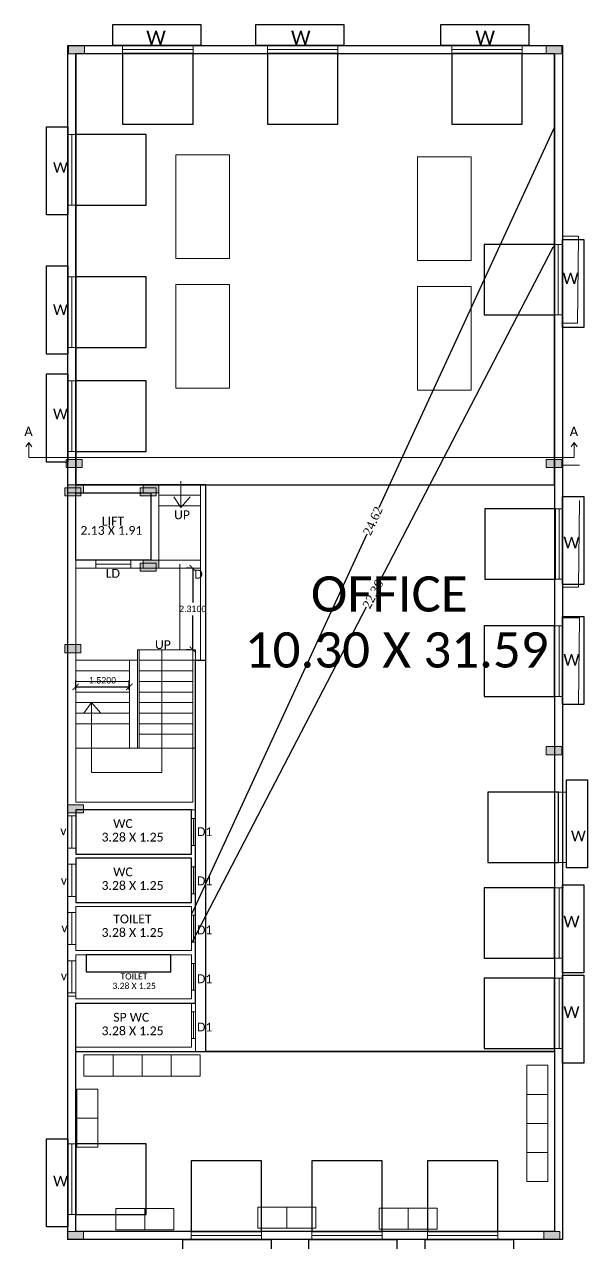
# Model space of a CAD drawing. Header units: metres. Extents: x -1560390 to -1560195, y 43232 to 43346.
# Drawn here: x -1560310.88 to -1560294.9, y 43261.27 to 43295.82 of the extents above; entities that cross this region are included whole.
import ezdxf

# ---------------------------------------------------------------- set-up
doc = ezdxf.new("R2010")
doc.units = ezdxf.units.M
doc.header["$LTSCALE"] = 750
doc.header["$MEASUREMENT"] = 0
doc.header["$PDMODE"] = 35
doc.header["$PDSIZE"] = 50
for name, pattern in [('HIDDEN', [0.375, 0.25, -0.125]), ('HIDDENX2', [0.75, 0.5, -0.25]), ('PHANTOM2', [1.25, 0.625, -0.125, 0.125, -0.125, 0.125, -0.125])]:
    doc.linetypes.add(name, pattern=pattern)
doc.layers.get('0').update_dxf_attribs({"lineweight": 5})
doc.layers.get('Defpoints').update_dxf_attribs({"lineweight": 0})
for name, color, linetype, lineweight in [('BLK_1_FLR_0_DRINKING_WATER', 7, 'Continuous', 5), ('BLK_1_FLR_1_SP_WC', 233, 'Continuous', 5), ('BLK_1_FLR_1_WASH', 243, 'Continuous', 5), ('SEGREGATED_TOILET', 1, 'Continuous', 0)]:
    doc.layers.add(name, color=color, linetype=linetype, lineweight=lineweight)
for name, color, linetype in [('BLK_1_FLR_0_LIFT_1', 30, 'Continuous'), ('BLK_1_FLR_1_BLT_UP_AREA', 1, 'Continuous'), ('BLK_1_FLR_1_CARPET_AREA', 10, 'Continuous'), ('BLK_1_FLR_1_CHAJJA', 6, 'Continuous'), ('BLK_1_FLR_1_EXIT_WIDTH_DOOR', 2, 'Continuous'), ('BLK_1_FLR_1_EXIT_WIDTH_STAIR', 1, 'Continuous'), ('BLK_1_FLR_1_REGULAR_ROOM_1', 117, 'Continuous'), ('BLK_1_FLR_1_REGULAR_ROOM_2', 117, 'Continuous'), ('BLK_1_FLR_1_REGULAR_ROOM_3', 117, 'Continuous'), ('BLK_1_FLR_1_ROOM_1_LIGHT_VENTILATION_1', 232, 'Continuous'), ('BLK_1_FLR_1_URINAL', 235, 'Continuous'), ('BLK_1_FLR_1_WATER_CLOSET', 213, 'Continuous')]:
    doc.layers.add(name, color=color, linetype=linetype)
doc.styles.add('ANAND', font='times.ttf')
doc.styles.get("Standard").update_dxf_attribs({"font": 'arial.ttf'})
doc.dimstyles.new('STANDARD$0', dxfattribs={"dimtxt": 0.25, "dimasz": 0.1, "dimexe": 2, "dimexo": 2, "dimgap": 0, "dimtad": 0, "dimzin": 0, "dimdsep": 46, "dimtxsty": 'ANAND', "dimcen": 0.0625, "dimdle": 2.5, "dimse1": 1, "dimse2": 1, "dimclrd": 2, "dimclre": 9, "dimadec": 0, "dimazin": 0, "dimtfac": 1, "dimtix": 1, "dimtofl": 0, "dimtmove": 2, "dimatfit": 3, "dimldrblk": 'OBLIQUE', "dimfxl": 0, "dimtolj": 1, "dimtzin": 0, "dimarcsym": 0})

# ---------------------------------------------------------------- blocks, each defined once
blk = doc.blocks.new('_ArchTick')
at = {"color": 0, "linetype": 'ByBlock', "const_width": 0.15}
blk.add_lwpolyline([(-0.5, -0.5), (0.5, 0.5)], dxfattribs=at)
blk = doc.blocks.new('*D591')
at = {"layer": 'BLK_1_FLR_1_EXIT_WIDTH_DOOR', "color": 0, "lineweight": -2}
for p, q in [((-1560306.164, 43280.393), (-1560306.282, 43280.393)), ((-1560306.102, 43280.393), (-1560306.102, 43279.42)), ((-1560306.102, 43278.083), (-1560306.102, 43279.056)), ((-1560306.164, 43278.083), (-1560306.282, 43278.083))]:
    blk.add_line(p, q, dxfattribs=at)
at = {"layer": 'Defpoints', "color": 0}
for p in [(-1560306.102, 43280.393), (-1560306.102, 43280.393), (-1560306.102, 43278.083)]:
    blk.add_point(p, dxfattribs=at)
at = {"layer": 'BLK_1_FLR_1_EXIT_WIDTH_DOOR', "color": 0, "lineweight": -2, "xscale": 0.18, "yscale": 0.18, "zscale": 0.18}
for p, rotation in [((-1560306.102, 43280.393), 90), ((-1560306.102, 43278.083), 270)]:
    blk.add_blockref('_ArchTick', p, dxfattribs=dict(at, rotation=rotation))
at = {"layer": 'BLK_1_FLR_1_EXIT_WIDTH_DOOR', "color": 0, "insert": (-1560306.102, 43279.238), "char_height": 0.18, "attachment_point": 5}
blk.add_mtext('\\A1;2.3100', dxfattribs=at)
blk = doc.blocks.new('*D592')
at = {"layer": 'BLK_1_FLR_1_EXIT_WIDTH_STAIR', "color": 0, "lineweight": -2}
for p, q in [((-1560309.422, 43276.945), (-1560309.422, 43277.211)), ((-1560309.422, 43277.031), (-1560307.902, 43277.031)), ((-1560307.902, 43276.945), (-1560307.902, 43277.211))]:
    blk.add_line(p, q, dxfattribs=at)
at = {"layer": 'Defpoints', "color": 0}
for p in [(-1560307.902, 43277.031), (-1560309.422, 43276.883), (-1560307.902, 43276.883)]:
    blk.add_point(p, dxfattribs=at)
at = {"layer": 'BLK_1_FLR_1_EXIT_WIDTH_STAIR', "color": 0, "lineweight": -2, "xscale": 0.18, "yscale": 0.18, "zscale": 0.18, "rotation": 180}
blk.add_blockref('_ArchTick', (-1560309.422, 43277.031), dxfattribs=at)
at = {"layer": 'BLK_1_FLR_1_EXIT_WIDTH_STAIR', "color": 0, "lineweight": -2, "xscale": 0.18, "yscale": 0.18, "zscale": 0.18}
blk.add_blockref('_ArchTick', (-1560307.902, 43277.031), dxfattribs=at)
at = {"layer": 'BLK_1_FLR_1_EXIT_WIDTH_STAIR', "color": 0, "insert": (-1560308.662, 43277.213), "char_height": 0.18, "attachment_point": 5}
blk.add_mtext('\\A1;1.5200', dxfattribs=at)
blk = doc.blocks.new('coloumn1')
h = blk.add_hatch(color=256)
h.dxf.hatch_style = 1
h.paths.add_polyline_path([(-1560504.89, 43455.782), (-1560505.12, 43455.782), (-1560505.12, 43455.332), (-1560504.89, 43455.332)])
blk.add_lwpolyline([(-1560505.12, 43455.332), (-1560504.89, 43455.332), (-1560504.89, 43455.782), (-1560505.12, 43455.782)], close=True)
blk = doc.blocks.new('*D752')
at = {"layer": 'Defpoints', "color": 0}
for p in [(-1560295.837, 43289.578), (-1560295.837, 43289.578), (-1560306.142, 43269.734)]:
    blk.add_point(p, dxfattribs=at)
at = {"layer": 'SEGREGATED_TOILET', "color": 2, "linetype": 'PHANTOM2', "lineweight": -2}
for p, q in [((-1560295.884, 43289.489), (-1560300.803, 43280.014)), ((-1560306.096, 43269.822), (-1560301.176, 43279.297))]:
    blk.add_line(p, q, dxfattribs=at)
at = {"layer": 'SEGREGATED_TOILET', "color": 2}
for points in [[(-1560295.898, 43289.497), (-1560295.869, 43289.481), (-1560295.837, 43289.578)], [(-1560306.11, 43269.83), (-1560306.081, 43269.815), (-1560306.142, 43269.734)]]:
    blk.add_solid(points, dxfattribs=at)
at = {"layer": 'SEGREGATED_TOILET', "color": 0, "insert": (-1560300.99, 43279.656), "char_height": 0.25, "attachment_point": 5, "rotation": 62.5594, "style": 'ANAND'}
blk.add_mtext('\\A1;22.36', dxfattribs=at)
blk = doc.blocks.new('_Oblique')
at = {"color": 0, "linetype": 'ByBlock', "lineweight": -2}
blk.add_line((-0.5, -0.5), (0.5, 0.5), dxfattribs=at)
blk = doc.blocks.new('*D753')
at = {"layer": 'Defpoints', "color": 0}
for p in [(-1560295.837, 43292.918), (-1560295.837, 43292.918), (-1560306.142, 43270.553)]:
    blk.add_point(p, dxfattribs=at)
at = {"layer": 'SEGREGATED_TOILET', "color": 2, "linetype": 'PHANTOM2', "lineweight": -2}
for p, q in [((-1560295.879, 43292.827), (-1560300.821, 43282.102)), ((-1560306.1, 43270.644), (-1560301.158, 43281.369))]:
    blk.add_line(p, q, dxfattribs=at)
at = {"layer": 'SEGREGATED_TOILET', "color": 2}
for points in [[(-1560295.894, 43292.834), (-1560295.864, 43292.82), (-1560295.837, 43292.918)], [(-1560306.115, 43270.651), (-1560306.085, 43270.637), (-1560306.142, 43270.553)]]:
    blk.add_solid(points, dxfattribs=at)
at = {"layer": 'SEGREGATED_TOILET', "color": 0, "insert": (-1560300.99, 43281.735), "char_height": 0.25, "attachment_point": 5, "rotation": 65.2637, "style": 'ANAND'}
blk.add_mtext('\\A1;24.62', dxfattribs=at)

msp = doc.modelspace()

# ---------------------------------------------------------------- hatches: boundary and pattern name
h = msp.add_hatch(color=256)
h.dxf.hatch_style = 1
h.paths.add_polyline_path([(-1560309.7316, 43282.67415), (-1560309.7316, 43282.44415), (-1560309.2816, 43282.44415), (-1560309.2816, 43282.67415)])
h = msp.add_hatch(color=256)
h.dxf.hatch_style = 1
h.paths.add_polyline_path([(-1560309.6516, 43282.76018), (-1560309.6516, 43282.53018), (-1560309.2016, 43282.53018), (-1560309.2016, 43282.76018)])
h = msp.add_hatch(color=256)
h.dxf.hatch_style = 1
h.paths.add_polyline_path([(-1560307.5916, 43282.67688), (-1560307.5916, 43282.44688), (-1560307.1416, 43282.44688), (-1560307.1416, 43282.67688)])
h = msp.add_hatch(color=256)
h.dxf.hatch_style = 1
h.paths.add_polyline_path([(-1560307.5116, 43282.76291), (-1560307.5116, 43282.53291), (-1560307.0616, 43282.53291), (-1560307.0616, 43282.76291)])
h = msp.add_hatch(color=256)
h.dxf.hatch_style = 1
h.paths.add_polyline_path([(-1560307.5916, 43280.53688), (-1560307.5916, 43280.30688), (-1560307.1416, 43280.30688), (-1560307.1416, 43280.53688)])
h = msp.add_hatch(color=256)
h.dxf.hatch_style = 1
h.paths.add_polyline_path([(-1560307.5116, 43280.62291), (-1560307.5116, 43280.39291), (-1560307.0616, 43280.39291), (-1560307.0616, 43280.62291)])

# ---------------------------------------------------------------- linework, layer by layer
for p, q in [((-1560308.09159, 43294.98748), (-1560308.09159, 43295.21748)), ((-1560308.09159, 43295.10248), (-1560306.09159, 43295.10248)), ((-1560306.09159, 43294.98748), (-1560306.09159, 43295.21748)), ((-1560303.98473, 43294.98748), (-1560303.98473, 43295.21748)), ((-1560303.98473, 43295.10248), (-1560301.98473, 43295.10248)), ((-1560301.98473, 43294.98748), (-1560301.98473, 43295.21748)), ((-1560298.75159, 43294.98748), (-1560298.75159, 43295.21748)), ((-1560298.75159, 43295.10248), (-1560296.75159, 43295.10248)), ((-1560296.75159, 43294.98748), (-1560296.75159, 43295.21748)), ((-1560309.42159, 43292.6945), (-1560309.65159, 43292.6945)), ((-1560309.53659, 43292.6945), (-1560309.53659, 43290.6945)), ((-1560309.42159, 43290.6945), (-1560309.65159, 43290.6945)), ((-1560295.60463, 43289.80768), (-1560295.15463, 43289.80768)), ((-1560295.8375, 43289.57787), (-1560295.60748, 43289.57787)), ((-1560295.73492, 43289.57787), (-1560295.73492, 43287.57787)), ((-1560309.42159, 43288.65783), (-1560309.65159, 43288.65783)), ((-1560309.53659, 43288.65783), (-1560309.53659, 43286.65783)), ((-1560295.86235, 43287.57787), (-1560295.63234, 43287.57787)), ((-1560295.6352, 43287.34787), (-1560295.1852, 43287.34787)), ((-1560309.42159, 43286.65783), (-1560309.65159, 43286.65783)), ((-1560309.42159, 43285.70318), (-1560309.65159, 43285.70318)), ((-1560309.53659, 43285.70318), (-1560309.53659, 43283.70318)), ((-1560310.84294, 43283.84028), (-1560310.75662, 43283.96113)), ((-1560310.75662, 43283.53444), (-1560310.75662, 43283.96113)), ((-1560310.6703, 43283.84028), (-1560310.75662, 43283.96113)), ((-1560295.36674, 43283.84028), (-1560295.28042, 43283.96113)), ((-1560295.19409, 43283.84028), (-1560295.28042, 43283.96113)), ((-1560295.28042, 43283.53444), (-1560295.28042, 43283.96113)), ((-1560310.75662, 43283.53444), (-1560295.28042, 43283.53444)), ((-1560309.42159, 43283.70318), (-1560309.65159, 43283.70318)), ((-1560295.6075, 43283.31768), (-1560295.12708, 43283.31768)), ((-1560306.43752, 43282.86642), (-1560306.43752, 43282.11978)), ((-1560307.0616, 43282.76291), (-1560309.6516, 43282.76291)), ((-1560309.4216, 43282.76291), (-1560305.7316, 43282.76291)), ((-1560307.2916, 43282.53291), (-1560309.4216, 43282.53291)), ((-1560307.2916, 43280.62291), (-1560307.2916, 43282.53291)), ((-1560307.0616, 43280.39291), (-1560307.0616, 43282.76291)), ((-1560305.7316, 43282.76291), (-1560307.0616, 43282.76291)), ((-1560305.8816, 43277.78291), (-1560305.8816, 43282.76291)), ((-1560305.7316, 43277.78291), (-1560305.7316, 43282.76291)), ((-1560305.8816, 43282.46291), (-1560307.0616, 43282.46291)), ((-1560305.8816, 43282.16291), (-1560307.0616, 43282.16291)), ((-1560306.43752, 43282.11978), (-1560306.64238, 43282.41978)), ((-1560306.43752, 43282.11978), (-1560306.17234, 43282.41978)), ((-1560295.8375, 43282.08228), (-1560295.6075, 43282.08228)), ((-1560295.70737, 43282.08228), (-1560295.70737, 43280.08228)), ((-1560308.8566, 43280.62291), (-1560309.4216, 43280.62291)), ((-1560308.8566, 43280.62291), (-1560308.8566, 43280.39291)), ((-1560308.8566, 43280.62291), (-1560307.8566, 43280.62291)), ((-1560307.8566, 43280.50791), (-1560308.8566, 43280.50791)), ((-1560307.2916, 43280.62291), (-1560307.8566, 43280.62291)), ((-1560307.8566, 43280.62291), (-1560307.8566, 43280.39291)), ((-1560307.0616, 43280.62291), (-1560305.8816, 43280.62291)), ((-1560308.8566, 43280.39291), (-1560309.4216, 43280.39291)), ((-1560308.8566, 43280.39291), (-1560307.8566, 43280.39291)), ((-1560307.0616, 43280.39291), (-1560307.8566, 43280.39291)), ((-1560307.0616, 43280.39291), (-1560305.8816, 43280.39291)), ((-1560307.0616, 43280.39291), (-1560305.8816, 43280.39291)), ((-1560295.83481, 43280.08228), (-1560295.60479, 43280.08228)), ((-1560295.60765, 43279.85228), (-1560295.15765, 43279.85228)), ((-1560295.8375, 43278.75754), (-1560295.6075, 43278.75754)), ((-1560295.71008, 43278.75754), (-1560295.71008, 43276.75754)), ((-1560295.6075, 43278.98735), (-1560295.12979, 43278.98735)), ((-1560306.0216, 43278.08291), (-1560307.6716, 43278.08291)), ((-1560307.6716, 43278.08291), (-1560307.6716, 43275.28774)), ((-1560307.6216, 43278.08291), (-1560307.6216, 43275.28774)), ((-1560307.4216, 43278.08291), (-1560307.3716, 43278.08291)), ((-1560306.97872, 43278.08291), (-1560306.97872, 43274.59745)), ((-1560306.1016, 43278.08291), (-1560306.1016, 43273.76291)), ((-1560306.0216, 43278.08291), (-1560306.0216, 43273.53774)), ((-1560307.9016, 43277.78291), (-1560307.6716, 43277.78291)), ((-1560306.1016, 43277.78291), (-1560307.4216, 43277.78291)), ((-1560306.1016, 43277.78291), (-1560305.7316, 43277.78291)), ((-1560306.1016, 43277.48291), (-1560307.4216, 43277.48291)), ((-1560306.1016, 43277.18291), (-1560307.4216, 43277.18291)), ((-1560307.4216, 43277.18291), (-1560307.3716, 43277.18291)), ((-1560306.1016, 43276.88291), (-1560307.4216, 43276.88291)), ((-1560295.83752, 43276.75754), (-1560295.6075, 43276.75754)), ((-1560308.97169, 43276.58291), (-1560309.18928, 43276.28291)), ((-1560308.97169, 43274.59745), (-1560308.97169, 43276.58291)), ((-1560308.97169, 43276.58291), (-1560308.71276, 43276.28291)), ((-1560306.1016, 43276.58291), (-1560307.4216, 43276.58291)), ((-1560306.1016, 43276.28291), (-1560307.4216, 43276.28291)), ((-1560295.61036, 43276.52754), (-1560295.16036, 43276.52754)), ((-1560306.1016, 43275.98291), (-1560307.4216, 43275.98291)), ((-1560307.3716, 43275.68291), (-1560307.4216, 43275.68291)), ((-1560307.3716, 43275.68291), (-1560306.1016, 43275.68291)), ((-1560306.0216, 43275.28774), (-1560309.42275, 43275.28774)), ((-1560306.97872, 43274.59745), (-1560308.97169, 43274.59745)), ((-1560295.72741, 43274.04461), (-1560295.49741, 43274.04461)), ((-1560295.61241, 43272.04461), (-1560295.61241, 43274.04461)), ((-1560306.1016, 43273.76291), (-1560309.4216, 43273.76291)), ((-1560306.0216, 43273.53774), (-1560309.4216, 43273.53774)), ((-1560309.4216, 43272.28774), (-1560309.4216, 43273.53774)), ((-1560306.1416, 43273.53774), (-1560306.1416, 43272.28774)), ((-1560306.0216, 43273.53774), (-1560306.0216, 43272.28774)), ((-1560309.4216, 43273.36774), (-1560309.6516, 43273.36774)), ((-1560309.5366, 43273.36774), (-1560309.5366, 43272.45774)), ((-1560306.1416, 43273.29274), (-1560306.0216, 43273.29274)), ((-1560306.0816, 43273.29274), (-1560306.0816, 43272.53274)), ((-1560306.1416, 43272.53274), (-1560306.0216, 43272.53274)), ((-1560309.4216, 43272.45774), (-1560309.6516, 43272.45774)), ((-1560306.1416, 43272.28774), (-1560309.4216, 43272.28774)), ((-1560309.4216, 43270.91774), (-1560309.4216, 43272.16774)), ((-1560309.4216, 43272.16774), (-1560309.4216, 43270.91774)), ((-1560306.1416, 43272.16774), (-1560309.4216, 43272.16774)), ((-1560306.1416, 43270.91774), (-1560306.1416, 43272.16774)), ((-1560306.0216, 43268.05774), (-1560306.0216, 43272.28774)), ((-1560309.4216, 43271.99774), (-1560309.6516, 43271.99774)), ((-1560309.5366, 43271.99774), (-1560309.5366, 43271.08774)), ((-1560306.1416, 43271.92274), (-1560306.0216, 43271.92274)), ((-1560306.0816, 43271.92274), (-1560306.0816, 43271.16274)), ((-1560295.7274, 43272.04461), (-1560295.4974, 43272.04461)), ((-1560309.4216, 43271.08774), (-1560309.6516, 43271.08774)), ((-1560306.1416, 43271.16274), (-1560306.0216, 43271.16274)), ((-1560295.81266, 43271.33362), (-1560295.58264, 43271.33362)), ((-1560295.71008, 43271.33362), (-1560295.71008, 43269.33362)), ((-1560306.1416, 43270.91774), (-1560309.4216, 43270.91774)), ((-1560309.4216, 43269.54774), (-1560309.4216, 43270.79774)), ((-1560309.4216, 43270.79774), (-1560309.4216, 43269.54774)), ((-1560306.1416, 43270.79774), (-1560309.4216, 43270.79774)), ((-1560306.1416, 43269.54774), (-1560306.1416, 43270.79774)), ((-1560309.4216, 43270.62774), (-1560309.6516, 43270.62774)), ((-1560309.5366, 43270.62774), (-1560309.5366, 43269.71774)), ((-1560306.1416, 43270.55274), (-1560306.0216, 43270.55274)), ((-1560306.0816, 43270.55274), (-1560306.0816, 43269.79274)), ((-1560309.4216, 43269.71774), (-1560309.6516, 43269.71774)), ((-1560306.1416, 43269.79274), (-1560306.0216, 43269.79274)), ((-1560306.1416, 43269.54774), (-1560309.4216, 43269.54774)), ((-1560309.4216, 43268.17774), (-1560309.4216, 43269.42774)), ((-1560309.4216, 43269.42774), (-1560309.4216, 43268.17774)), ((-1560306.1416, 43269.42774), (-1560309.4216, 43269.42774)), ((-1560306.1416, 43268.17774), (-1560306.1416, 43269.42774)), ((-1560309.4216, 43269.25774), (-1560309.6516, 43269.25774)), ((-1560309.5366, 43269.25774), (-1560309.5366, 43268.34774)), ((-1560306.1416, 43269.18274), (-1560306.0216, 43269.18274)), ((-1560306.0816, 43269.18274), (-1560306.0816, 43268.42274)), ((-1560295.83752, 43269.33362), (-1560295.6075, 43269.33362)), ((-1560295.81266, 43268.7697), (-1560295.58264, 43268.7697)), ((-1560295.71008, 43268.7697), (-1560295.71008, 43266.7697)), ((-1560309.4216, 43268.34774), (-1560309.6516, 43268.34774)), ((-1560306.1416, 43268.42274), (-1560306.0216, 43268.42274)), ((-1560309.42159, 43268.26028), (-1560309.65159, 43268.26028)), ((-1560306.1416, 43268.17774), (-1560309.4216, 43268.17774)), ((-1560306.0216, 43268.05774), (-1560309.4216, 43268.05774)), ((-1560306.1416, 43266.80774), (-1560306.1416, 43268.05774)), ((-1560306.1416, 43267.81274), (-1560306.0216, 43267.81274)), ((-1560306.0816, 43267.81274), (-1560306.0816, 43267.05274)), ((-1560306.1416, 43267.05274), (-1560306.0216, 43267.05274)), ((-1560306.1416, 43266.80774), (-1560309.4216, 43266.80774)), ((-1560309.4216, 43263.47059), (-1560309.4216, 43266.75023)), ((-1560306.0216, 43266.68774), (-1560309.4216, 43266.68774)), ((-1560295.83752, 43266.7697), (-1560295.6075, 43266.7697)), ((-1560309.4216, 43264.06409), (-1560309.6516, 43264.06409)), ((-1560309.53659, 43264.06409), (-1560309.53659, 43262.06409)), ((-1560309.42159, 43262.06409), (-1560309.65159, 43262.06409)), ((-1560306.15123, 43261.3549), (-1560306.15123, 43261.5849)), ((-1560304.15123, 43261.4699), (-1560306.15123, 43261.4699)), ((-1560304.15123, 43261.35491), (-1560304.15123, 43261.58491)), ((-1560302.72358, 43261.3549), (-1560302.72358, 43261.5849)), ((-1560300.72358, 43261.4699), (-1560302.72358, 43261.4699)), ((-1560300.72358, 43261.35491), (-1560300.72358, 43261.58491)), ((-1560299.44193, 43261.3549), (-1560299.44193, 43261.5849)), ((-1560297.44193, 43261.4699), (-1560299.44193, 43261.4699)), ((-1560297.44193, 43261.35491), (-1560297.44193, 43261.58491)), ((-1560301.0475, 43261.35491), (-1560309.6516, 43261.35491))]:
    msp.add_line(p, q)
at = {"linetype": 'HIDDENX2'}
for p, q in [((-1560307.6716, 43277.78291), (-1560309.4216, 43277.78291)), ((-1560307.4216, 43277.78291), (-1560307.6216, 43277.78291)), ((-1560307.9016, 43277.48291), (-1560309.4216, 43277.48291)), ((-1560307.4216, 43277.48291), (-1560307.6216, 43277.48291)), ((-1560307.9016, 43277.18291), (-1560309.4216, 43277.18291)), ((-1560309.4216, 43277.18291), (-1560307.9016, 43277.18291)), ((-1560307.4216, 43277.18291), (-1560307.6216, 43277.18291)), ((-1560307.6216, 43277.18291), (-1560307.4216, 43277.18291)), ((-1560307.9016, 43276.88291), (-1560309.4216, 43276.88291)), ((-1560307.4216, 43276.88291), (-1560307.6216, 43276.88291)), ((-1560307.9016, 43276.58291), (-1560309.4216, 43276.58291)), ((-1560307.9016, 43276.28291), (-1560309.4216, 43276.28291)), ((-1560307.4216, 43276.58291), (-1560307.6216, 43276.58291)), ((-1560307.4216, 43276.28291), (-1560307.6216, 43276.28291)), ((-1560307.9016, 43275.98291), (-1560309.4216, 43275.98291)), ((-1560307.4216, 43275.98291), (-1560307.6216, 43275.98291)), ((-1560307.4216, 43275.68291), (-1560307.6216, 43275.68291))]:
    msp.add_line(p, q, dxfattribs=at)
at = {"linetype": 'HIDDEN'}
msp.add_line((-1560307.9016, 43277.78291), (-1560307.9016, 43275.28774), dxfattribs=at)
for points in [[(-1560309.4216, 43273.76291), (-1560309.4216, 43294.98748)], [(-1560295.15463, 43289.80768), (-1560295.1852, 43287.34787)], [(-1560309.7316, 43282.67415), (-1560309.2816, 43282.67415), (-1560309.2816, 43282.44415), (-1560309.7316, 43282.44415), (-1560309.7316, 43282.67415)], [(-1560309.6516, 43282.76018), (-1560309.2016, 43282.76018), (-1560309.2016, 43282.53018), (-1560309.6516, 43282.53018), (-1560309.6516, 43282.76018)], [(-1560307.5916, 43282.67688), (-1560307.1416, 43282.67688), (-1560307.1416, 43282.44688), (-1560307.5916, 43282.44688), (-1560307.5916, 43282.67688)], [(-1560307.5116, 43282.76291), (-1560307.0616, 43282.76291), (-1560307.0616, 43282.53291), (-1560307.5116, 43282.53291), (-1560307.5116, 43282.76291)], [(-1560295.12708, 43282.31209), (-1560295.15765, 43279.85228)], [(-1560307.5916, 43280.53688), (-1560307.1416, 43280.53688), (-1560307.1416, 43280.30688), (-1560307.5916, 43280.30688), (-1560307.5916, 43280.53688)], [(-1560307.5116, 43280.62291), (-1560307.0616, 43280.62291), (-1560307.0616, 43280.39291), (-1560307.5116, 43280.39291), (-1560307.5116, 43280.62291)], [(-1560306.4716, 43278.08291), (-1560306.4716, 43280.50791)], [(-1560295.12979, 43278.98735), (-1560295.16036, 43276.52754)], [(-1560306.0216, 43268.05774), (-1560306.0216, 43266.68774)]]:
    msp.add_lwpolyline(points)
at = {"layer": 'BLK_1_FLR_0_DRINKING_WATER'}
for points in [[(-1560306.5851, 43289.18125), (-1560305.06311, 43289.18125), (-1560305.06311, 43292.1187), (-1560306.5851, 43292.1187)], [(-1560299.72138, 43289.12377), (-1560298.19939, 43289.12377), (-1560298.19939, 43292.06122), (-1560299.72138, 43292.06122)], [(-1560306.5851, 43285.50117), (-1560305.06311, 43285.50117), (-1560305.06311, 43288.43862), (-1560306.5851, 43288.43862)], [(-1560299.72138, 43285.44369), (-1560298.19939, 43285.44369), (-1560298.19939, 43288.38114), (-1560299.72138, 43288.38114)]]:
    msp.add_lwpolyline(points, close=True, dxfattribs=at)
at = {"layer": 'BLK_1_FLR_0_LIFT_1'}
msp.add_lwpolyline([(-1560309.4216, 43282.53018), (-1560307.2916, 43282.53018), (-1560307.2916, 43280.62291), (-1560309.4216, 43280.62291)], close=True, dxfattribs=at)
at = {"layer": 'BLK_1_FLR_1_BLT_UP_AREA', "color": 18}
msp.add_lwpolyline([(-1560309.6516, 43295.21748), (-1560295.6075, 43295.21748), (-1560295.6075, 43261.35491), (-1560309.6516, 43261.35491)], close=True, dxfattribs=at)
at = {"layer": 'BLK_1_FLR_1_CARPET_AREA'}
msp.add_lwpolyline([(-1560309.4216, 43263.47059), (-1560309.4216, 43268.05774), (-1560306.0216, 43268.05774), (-1560306.0216, 43277.78291), (-1560305.7316, 43277.78291), (-1560305.7316, 43282.76291), (-1560309.4216, 43282.76018), (-1560309.4216, 43294.98748), (-1560295.8375, 43294.98748), (-1560295.8375, 43261.58491), (-1560309.4216, 43261.58491)], close=True, dxfattribs=at)
at = {"layer": 'BLK_1_FLR_1_CHAJJA'}
for points in [[(-1560305.87034, 43295.81748), (-1560305.87034, 43295.21748), (-1560308.37034, 43295.21748), (-1560308.37034, 43295.81748), (-1560305.87034, 43295.81748)], [(-1560301.81433, 43295.81748), (-1560301.81433, 43295.21748), (-1560304.31433, 43295.21748), (-1560304.31433, 43295.81748), (-1560301.81433, 43295.81748)], [(-1560296.56719, 43295.81748), (-1560296.56719, 43295.21748), (-1560299.06719, 43295.21748), (-1560299.06719, 43295.81748), (-1560296.56719, 43295.81748)], [(-1560309.6516, 43290.41226), (-1560310.2516, 43290.41226), (-1560310.2516, 43292.91226), (-1560309.6516, 43292.91226), (-1560309.6516, 43290.41226)], [(-1560295.6075, 43289.71619), (-1560295.0075, 43289.71619), (-1560295.0075, 43287.21619), (-1560295.6075, 43287.21619), (-1560295.6075, 43289.71619)], [(-1560309.6516, 43286.46581), (-1560310.2516, 43286.46581), (-1560310.2516, 43288.96581), (-1560309.6516, 43288.96581), (-1560309.6516, 43286.46581)], [(-1560309.6516, 43283.40557), (-1560310.2516, 43283.40557), (-1560310.2516, 43285.90557), (-1560309.6516, 43285.90557), (-1560309.6516, 43283.40557)], [(-1560295.6075, 43282.42781), (-1560295.0075, 43282.42781), (-1560295.0075, 43279.92781), (-1560295.6075, 43279.92781), (-1560295.6075, 43282.42781)], [(-1560295.6075, 43279.02787), (-1560295.0075, 43279.02787), (-1560295.0075, 43276.52787), (-1560295.6075, 43276.52787), (-1560295.6075, 43279.02787)], [(-1560295.4974, 43274.39347), (-1560294.8974, 43274.39347), (-1560294.8974, 43271.89347), (-1560295.4974, 43271.89347), (-1560295.4974, 43274.39347)], [(-1560295.6075, 43271.41664), (-1560295.0075, 43271.41664), (-1560295.0075, 43268.91664), (-1560295.6075, 43268.91664), (-1560295.6075, 43271.41664)], [(-1560295.6075, 43268.85273), (-1560295.0075, 43268.85273), (-1560295.0075, 43266.35273), (-1560295.6075, 43266.35273), (-1560295.6075, 43268.85273)], [(-1560309.6516, 43261.71522), (-1560310.2516, 43261.71522), (-1560310.2516, 43264.21522), (-1560309.6516, 43264.21522), (-1560309.6516, 43261.71522)], [(-1560306.38039, 43260.75491), (-1560306.38039, 43261.35491), (-1560303.88039, 43261.35491), (-1560303.88039, 43260.75491), (-1560306.38039, 43260.75491)], [(-1560302.8098, 43260.75491), (-1560302.8098, 43261.35491), (-1560300.3098, 43261.35491), (-1560300.3098, 43260.75491), (-1560302.8098, 43260.75491)], [(-1560299.50307, 43260.75491), (-1560299.50307, 43261.35491), (-1560297.00307, 43261.35491), (-1560297.00307, 43260.75491), (-1560299.50307, 43260.75491)]]:
    msp.add_lwpolyline(points, dxfattribs=at)
at = {"layer": 'BLK_1_FLR_1_REGULAR_ROOM_1', "color": 2}
msp.add_lwpolyline([(-1560309.4216, 43282.76291), (-1560295.8375, 43282.76291), (-1560295.8375, 43294.97971), (-1560309.4216, 43294.97971)], close=True, dxfattribs=at)
at = {"layer": 'BLK_1_FLR_1_REGULAR_ROOM_2', "color": 2}
msp.add_lwpolyline([(-1560305.73393, 43282.76291), (-1560295.8375, 43282.76291), (-1560295.8375, 43266.68774), (-1560305.73393, 43266.68774)], close=True, dxfattribs=at)
at = {"layer": 'BLK_1_FLR_1_REGULAR_ROOM_3', "color": 2}
msp.add_lwpolyline([(-1560309.4216, 43266.68774), (-1560295.8375, 43266.68774), (-1560295.8375, 43261.58491), (-1560309.4216, 43261.58491)], close=True, dxfattribs=at)
at = {"layer": 'BLK_1_FLR_1_ROOM_1_LIGHT_VENTILATION_1'}
for points in [[(-1560308.09159, 43292.98748), (-1560306.09159, 43292.98748), (-1560306.09159, 43294.98748), (-1560308.09159, 43294.98748)], [(-1560303.98473, 43292.98748), (-1560301.98473, 43292.98748), (-1560301.98473, 43294.98748), (-1560303.98473, 43294.98748)], [(-1560298.75159, 43292.98748), (-1560296.75159, 43292.98748), (-1560296.75159, 43294.98748), (-1560298.75159, 43294.98748)], [(-1560309.4216, 43290.6945), (-1560307.4216, 43290.6945), (-1560307.4216, 43292.6945), (-1560309.4216, 43292.6945)], [(-1560297.8375, 43287.57787), (-1560295.8375, 43287.57787), (-1560295.8375, 43289.57787), (-1560297.8375, 43289.57787)], [(-1560309.42159, 43286.65783), (-1560307.42159, 43286.65783), (-1560307.42159, 43288.65783), (-1560309.42159, 43288.65783)], [(-1560309.42159, 43283.70318), (-1560307.42159, 43283.70318), (-1560307.42159, 43285.70318), (-1560309.42159, 43285.70318)], [(-1560297.81264, 43280.08228), (-1560295.81264, 43280.08228), (-1560295.81264, 43282.08228), (-1560297.81264, 43282.08228)], [(-1560297.8375, 43276.75754), (-1560295.8375, 43276.75754), (-1560295.8375, 43278.75754), (-1560297.8375, 43278.75754)], [(-1560295.72741, 43274.04461), (-1560297.72741, 43274.04461), (-1560297.72741, 43272.04461), (-1560295.72741, 43272.04461)], [(-1560297.83748, 43269.33362), (-1560295.83748, 43269.33362), (-1560295.83748, 43271.33362), (-1560297.83748, 43271.33362)], [(-1560297.83748, 43266.7697), (-1560295.83748, 43266.7697), (-1560295.83748, 43268.7697), (-1560297.83748, 43268.7697)], [(-1560309.42159, 43262.06409), (-1560307.42159, 43262.06409), (-1560307.42159, 43264.06409), (-1560309.42159, 43264.06409)], [(-1560306.15123, 43261.58491), (-1560304.15123, 43261.58491), (-1560304.15123, 43263.58491), (-1560306.15123, 43263.58491)], [(-1560302.72358, 43261.58491), (-1560300.72358, 43261.58491), (-1560300.72358, 43263.58491), (-1560302.72358, 43263.58491)], [(-1560299.44193, 43261.58491), (-1560297.44193, 43261.58491), (-1560297.44193, 43263.58491), (-1560299.44193, 43263.58491)]]:
    msp.add_lwpolyline(points, close=True, dxfattribs=at)
at = {"layer": 'BLK_1_FLR_1_SP_WC'}
msp.add_lwpolyline([(-1560309.4216, 43266.80774), (-1560306.1416, 43266.80774), (-1560306.1416, 43268.05774), (-1560309.4216, 43268.05774)], close=True, dxfattribs=at)
at = {"layer": 'BLK_1_FLR_1_URINAL'}
msp.add_lwpolyline([(-1560309.12215, 43269.42774), (-1560309.12743, 43268.94803), (-1560306.72743, 43268.94803), (-1560306.72743, 43269.42774)], close=True, dxfattribs=at)
at = {"layer": 'BLK_1_FLR_1_WASH', "color": 56}
for points in [[(-1560309.18879, 43265.98929), (-1560308.36448, 43265.98929), (-1560308.36448, 43266.58929), (-1560309.18879, 43266.58929)], [(-1560308.36448, 43265.98929), (-1560307.54018, 43265.98929), (-1560307.54018, 43266.58929), (-1560308.36448, 43266.58929)], [(-1560307.54018, 43265.98929), (-1560306.71587, 43265.98929), (-1560306.71587, 43266.58929), (-1560307.54018, 43266.58929)], [(-1560306.71587, 43265.98929), (-1560305.89157, 43265.98929), (-1560305.89157, 43266.58929), (-1560306.71587, 43266.58929)], [(-1560296.62282, 43266.29561), (-1560296.62282, 43265.4713), (-1560296.02282, 43265.4713), (-1560296.02282, 43266.29561)], [(-1560296.62282, 43265.4713), (-1560296.62282, 43264.647), (-1560296.02282, 43264.647), (-1560296.02282, 43265.4713)], [(-1560296.62282, 43264.647), (-1560296.62282, 43263.82269), (-1560296.02282, 43263.82269), (-1560296.02282, 43264.647)], [(-1560296.62282, 43263.82269), (-1560296.62282, 43262.99839), (-1560296.02282, 43262.99839), (-1560296.02282, 43263.82269)]]:
    msp.add_lwpolyline(points, close=True, dxfattribs=at)
at = {"layer": 'BLK_1_FLR_1_WASH', "color": 55}
for points in [[(-1560309.39259, 43264.79623), (-1560309.39259, 43265.62053), (-1560308.79259, 43265.62053), (-1560308.79259, 43264.79623)], [(-1560309.39259, 43264.79623), (-1560309.39259, 43263.97192), (-1560308.79259, 43263.97192), (-1560308.79259, 43264.79623)], [(-1560307.45923, 43261.63282), (-1560308.28354, 43261.63282), (-1560308.28354, 43262.23282), (-1560307.45923, 43262.23282)], [(-1560307.45923, 43261.63282), (-1560306.63493, 43261.63282), (-1560306.63493, 43262.23282), (-1560307.45923, 43262.23282)], [(-1560303.42976, 43261.67547), (-1560304.25406, 43261.67547), (-1560304.25406, 43262.27547), (-1560303.42976, 43262.27547)], [(-1560303.42976, 43261.67547), (-1560302.60545, 43261.67547), (-1560302.60545, 43262.27547), (-1560303.42976, 43262.27547)], [(-1560299.99115, 43261.64462), (-1560300.81545, 43261.64462), (-1560300.81545, 43262.24462), (-1560299.99115, 43262.24462)], [(-1560299.99115, 43261.64462), (-1560299.16684, 43261.64462), (-1560299.16684, 43262.24462), (-1560299.99115, 43262.24462)]]:
    msp.add_lwpolyline(points, close=True, dxfattribs=at)
at = {"layer": 'BLK_1_FLR_1_WATER_CLOSET', "color": 1}
msp.add_lwpolyline([(-1560309.4216, 43272.28774), (-1560306.1416, 43272.28774), (-1560306.1416, 43273.53774), (-1560309.4216, 43273.53774)], close=True, dxfattribs=at)
at = {"layer": 'BLK_1_FLR_1_WATER_CLOSET', "color": 2}
msp.add_lwpolyline([(-1560309.4216, 43270.91774), (-1560306.1416, 43270.91774), (-1560306.1416, 43272.16774), (-1560309.4216, 43272.16774)], close=True, dxfattribs=at)
at = {"layer": 'SEGREGATED_TOILET'}
for points in [[(-1560309.4216, 43269.54774), (-1560306.1416, 43269.54774), (-1560306.1416, 43270.79774), (-1560309.4216, 43270.79774)], [(-1560309.4216, 43268.17774), (-1560306.1416, 43268.17774), (-1560306.1416, 43269.42774), (-1560309.4216, 43269.42774)]]:
    msp.add_lwpolyline(points, close=True, dxfattribs=at)

# ---------------------------------------------------------------- block references
at = {"rotation": 270}
for p in [(-1603764.95903, -1517209.91038), (-1603751.40771, -1517209.91038), (-1603765.02281, -1517221.63983), (-1603751.40771, -1517221.63983), (-1603765.06399, -1517226.89322), (-1603751.40771, -1517229.7867), (-1603764.98399, -1517231.43839), (-1603764.98399, -1517243.53519), (-1603751.46989, -1517243.53519)]:
    msp.add_blockref('coloumn1', p, dxfattribs=at)

# ---------------------------------------------------------------- texts
at = {"lineweight": 5, "attachment_point": 1}
for s, insert, char_height, width in [('\\A1;{\\fCalibri|b0|i0|c0|p34;\\C256;W}', (-1560307.42212, 43295.63927), 0.4, 13.7990171), ('\\A1;{\\fCalibri|b0|i0|c0|p34;\\C256;W}', (-1560303.31525, 43295.63927), 0.4, 13.7990171), ('\\A1;{\\fCalibri|b0|i0|c0|p34;\\C256;W}', (-1560298.08212, 43295.63927), 0.4, 13.7990171), ('\\A1;{\\fCalibri|b0|i0|c0|p34;\\C256;W}', (-1560310.06611, 43291.90801), 0.3, 13.7990171), ('\\A1;{\\fCalibri|b0|i0|c0|p34;\\C256;W}', (-1560295.61036, 43288.77938), 0.33, 13.7990171), ('\\A1;{\\fCalibri|b0|i0|c0|p34;\\C256;W}', (-1560310.06681, 43287.87294), 0.3, 13.7990171), ('\\A1;{\\fCalibri|b0|i0|c0|p34;\\C256;W}', (-1560310.06681, 43284.91828), 0.3, 13.7990171), ('\\A1;{\\fCalibri|b0|i0|c0|p34;A}', (-1560310.88234, 43284.40514), 0.264, 11.0392137), ('\\A1;{\\fCalibri|b0|i0|c0|p34;A}', (-1560295.40614, 43284.40514), 0.264, 11.0392137), ('\\A1;{\\fCalibri|b0|i0|c0|p34;\\C256;LIFT}', (-1560308.6808, 43281.85215), 0.25, 13.7990171), ('\\A1;{\\fCalibri|b0|i0|c0|p34;\\C256;UP}', (-1560306.63316, 43282.03326), 0.25, 13.7990171), ('\\A1;{\\fCalibri|b0|i0|c0|p34;\\C256;2.13 X 1.91}', (-1560309.29209, 43281.59034), 0.25, 13.7990171), ('\\A1;{\\fCalibri|b0|i0|c0|p34;\\C256;W}', (-1560295.58281, 43281.28379), 0.33, 13.7990171), ('\\A1;{\\fCalibri|b0|i0|c0|p34;\\C256;LD}', (-1560308.5705, 43280.3721), 0.25, 13.7990171), ('\\A1;{\\fCalibri|b0|i0|c0|p34;\\C256;D}', (-1560306.05775, 43280.35039), 0.25, 13.7990171), ('\\A1;{\\fCalibri|b0|i0|c0|p34;\\C256;OFFICE}', (-1560302.74941, 43280.16378), 1, 28.0102954), ('\\A1;{\\fCalibri|b0|i0|c0|p34;\\C256;UP}', (-1560307.17437, 43278.35152), 0.25, 13.7990171), ('\\A1;{\\fCalibri|b0|i0|c0|p34;\\C256;10.30 X 31.59 }', (-1560304.62514, 43278.57626), 1, 28.0102954), ('\\A1;{\\fCalibri|b0|i0|c0|p34;\\C256;W}', (-1560295.58552, 43277.95905), 0.33, 13.7990171), ('\\A1;{\\fCalibri|b0|i0|c0|p34;WC}', (-1560308.35948, 43273.27581), 0.25, 13.7990171), ('\\A1;{\\fCalibri|b0|i0|c0|p34;\\C256;v}', (-1560309.86101, 43273.07234), 0.25, 13.7990171), ('\\A1;{\\fCalibri|b0|i0|c0|p34;\\C256;3.28 X 1.25}', (-1560308.69023, 43272.89162), 0.25, 13.7990171), ('\\A1;{\\fCalibri|b0|i0|c0|p34;\\C256;D1}', (-1560305.98178, 43273.04633), 0.25, 13.7990171), ('\\A1;{\\fCalibri|b0|i0|c0|p34;\\C256;W}', (-1560295.3683, 43272.94701), 0.3, 13.7990171), ('\\A1;{\\fCalibri|b0|i0|c0|p34;WC}', (-1560308.35948, 43271.90493), 0.25, 13.7990171), ('\\A1;{\\fCalibri|b0|i0|c0|p34;\\C256;v}', (-1560309.84791, 43271.66425), 0.25, 13.7990171), ('\\A1;{\\fCalibri|b0|i0|c0|p34;\\C256;3.28 X 1.25}', (-1560308.69023, 43271.52074), 0.25, 13.7990171), ('\\A1;{\\fCalibri|b0|i0|c0|p34;\\C256;D1}', (-1560305.98178, 43271.6517), 0.25, 13.7990171), ('\\A1;{\\fCalibri|b0|i0|c0|p34;\\C256;TOILET}', (-1560308.35948, 43270.57266), 0.25, 13.7990171), ('\\A1;{\\fCalibri|b0|i0|c0|p34;\\C256;W}', (-1560295.58552, 43270.53513), 0.33, 13.7990171), ('\\A1;{\\fCalibri|b0|i0|c0|p34;\\C256;v}', (-1560309.82967, 43270.31743), 0.25, 13.7990171), ('\\A1;{\\fCalibri|b0|i0|c0|p34;\\C256;3.28 X 1.25}', (-1560308.69023, 43270.18848), 0.25, 13.7990171), ('\\A1;{\\fCalibri|b0|i0|c0|p34;\\C256;D1}', (-1560305.98178, 43270.26118), 0.25, 13.7990171), ('\\A1;{\\fCalibri|b0|i0|c0|p34;\\C256;v}', (-1560309.84615, 43268.96007), 0.25, 13.7990171), ('\\A1;{\\fCalibri|b0|i0|c0|p34;\\C256;TOILET}', (-1560308.15069, 43268.90467), 0.175, 9.659312), ('\\A1;{\\fCalibri|b0|i0|c0|p34;\\C256;D1}', (-1560305.98178, 43268.87451), 0.25, 13.7990171), ('\\A1;{\\fCalibri|b0|i0|c0|p34;\\C256;3.28 X 1.25}', (-1560308.38221, 43268.63574), 0.175, 9.659312), ('\\A1;{\\fCalibri|b0|i0|c0|p34;\\C256;W}', (-1560295.58552, 43267.97122), 0.33, 13.7990171), ('\\A1;{\\fCalibri|b0|i0|c0|p34;SP WC}', (-1560308.35948, 43267.78327), 0.25, 13.7990171), ('\\A1;{\\fCalibri|b0|i0|c0|p34;\\C256;3.28 X 1.25}', (-1560308.69023, 43267.39909), 0.25, 13.7990171), ('\\A1;{\\fCalibri|b0|i0|c0|p34;\\C256;D1}', (-1560305.98178, 43267.50622), 0.25, 13.7990171), ('\\A1;{\\fCalibri|b0|i0|c0|p34;\\C256;W}', (-1560310.06347, 43263.16168), 0.3, 13.7990171)]:
    msp.add_mtext(s, dxfattribs=dict(at, insert=insert, char_height=char_height, width=width))

# ---------------------------------------------------------------- dimensions: what is measured, and where the dimension line sits
at = {"layer": 'BLK_1_FLR_1_EXIT_WIDTH_DOOR'}
dim = msp.add_aligned_dim(p1=(-1560306.1016, 43278.08291), p2=(-1560306.1016, 43280.39291), distance=0, dimstyle='STANDARD$0', override={"dimtxt": 0.18, "dimasz": 0.18, "dimexe": 0.18, "dimexo": 0.0625, "dimgap": 0.09, "dimtad": 1, "dimtih": 1, "dimtoh": 1, "dimdec": 4, "dimtxsty": 'Standard', "dimblk": 'ArchTick', "dimcen": 0.09, "dimdle": 0, "dimse1": 0, "dimse2": 0, "dimclrd": 0, "dimclre": 0, "dimtdec": 4, "dimtix": 0, "dimtmove": 1, "dimldrblk": 'ArchTick', "dimfxl": 5}, dxfattribs=at)
dim.commit()
dim.dimension.update_dxf_attribs({"geometry": '*D591', "text_midpoint": (-1560306.1016, 43279.23791)})
at = {"layer": 'BLK_1_FLR_1_EXIT_WIDTH_STAIR'}
dim = msp.add_aligned_dim(p1=(-1560309.4216, 43276.88291), p2=(-1560307.9016, 43276.88291), distance=0.14785, dimstyle='STANDARD$0', override={"dimtxt": 0.18, "dimasz": 0.18, "dimexe": 0.18, "dimexo": 0.0625, "dimgap": 0.09, "dimtad": 1, "dimtih": 1, "dimtoh": 1, "dimdec": 4, "dimtxsty": 'Standard', "dimblk": 'ArchTick', "dimcen": 0.09, "dimdle": 0, "dimse1": 0, "dimse2": 0, "dimclrd": 0, "dimclre": 0, "dimtdec": 4, "dimtix": 0, "dimtmove": 1, "dimldrblk": 'ArchTick', "dimfxl": 5}, dxfattribs=at)
dim.commit()
dim.dimension.update_dxf_attribs({"geometry": '*D592', "text_midpoint": (-1560308.6616, 43277.21267)})
at = {"layer": 'SEGREGATED_TOILET', "color": 1}
for p1, p2, picture, middle in [((-1560306.1416, 43270.55274), (-1560295.8375, 43292.91809), '*D753', (-1560300.98955, 43281.73541)), ((-1560306.1416, 43269.73367), (-1560295.8375, 43289.57787), '*D752', (-1560300.98955, 43279.65577))]:
    dim = msp.add_aligned_dim(p1=p1, p2=p2, distance=0, dimstyle='STANDARD$0', override={"dimfxl": 0, "dimarcsym": 2}, dxfattribs=at)
    dim.commit()
    dim.dimension.update_dxf_attribs({"geometry": picture, "text_midpoint": middle})

doc.saveas('drawing.dxf')
